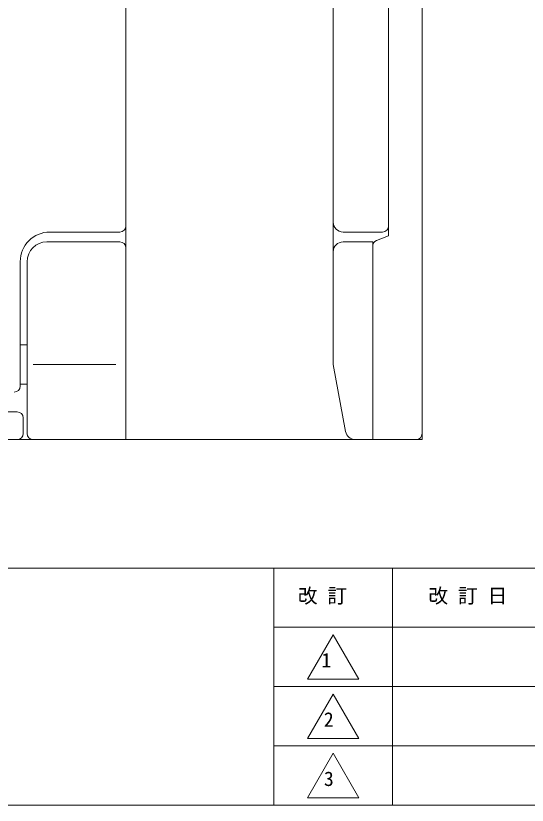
# Model space of a CAD drawing. Units: millimetres on the paper. Extents: x -203 to 203, y -143 to 143.
# Drawn here: x -104.2 to -52.4, y -138 to -58.1 of the extents above; entities that cross this region are included whole.
import ezdxf
from ezdxf.enums import TextEntityAlignment as Align

# ---------------------------------------------------------------- set-up
doc = ezdxf.new("R2010")
doc.units = ezdxf.units.MM
for name, color, linetype, lineweight in [('0-3_DIMENSION_LINES$04_SUB_LIN', 4, 'Continuous', 18), ('0-4_DIMENSION_LINES$03_LINES', 7, 'Continuous', 18), ('0-6_図面_FORMAT$03_TEXT', 7, 'Continuous', 18), ('0-9_図面_FORMAT$01_WAKU$OUT_LINE', 6, 'Continuous', 18), ('0-A_図面_FORMAT$01_WAKU$SUB_LINE', 7, 'Continuous', 18)]:
    doc.layers.add(name, color=color, linetype=linetype, lineweight=lineweight)
doc.styles.add('ＭＳ ゴシック', font='')
doc.styles.get('ＭＳ ゴシック').set_extended_font_data('MS Gothic')

msp = doc.modelspace()

# ---------------------------------------------------------------- linework, layer by layer
at = {"layer": '0-3_DIMENSION_LINES$04_SUB_LIN'}
msp.add_line((-94, -93.4), (-102.4, -93.4), dxfattribs=at)
at = {"layer": '0-4_DIMENSION_LINES$03_LINES'}
for p, q in [((-72, -79), (-72, -2)), ((-66.4, -1.6), (-66.4, -79.4)), ((-63, -100.4), (-63, -1.6)), ((-93, -81.6), (-93, -5)), ((-72, -79), (-72, -82)), ((-100.7, -80), (-93.6, -80)), ((-67, -80), (-71, -80)), ((-101, -81), (-93.6, -81)), ((-103.7, -95.6), (-103.7, -83)), ((-103, -100.4), (-103, -83)), ((-103.7, -91.4), (-103, -91.4)), ((-103, -95.4), (-103.7, -95.4)), ((-104, -98.2), (-162, -98.2)), ((-103.4, -100.4), (-103.4, -98.8)), ((-162, -101), (-104, -101)), ((-104, -101), (-102.4, -101)), ((-69.767, -101), (-63.6, -101))]:
    msp.add_line(p, q, dxfattribs=at)
for points in [[(-193, -101), (-63, -101), (-63, 19)], [(-66.4, -1.6), (-66.4, -80.4), (-67.611, -80.854)], [(-68, -101), (-68, -81), (-71, -81)], [(-93, -81.6), (-93, -101), (-102.4, -101)], [(-72, -82), (-72, -93.4), (-70.751, -100.181)]]:
    msp.add_lwpolyline(points, dxfattribs=at)
for centre, radius, start, end in [((-71, -79), 1, 180, 270), ((-93.6, -79.4), 0.6, 270, 0), ((-67, -79.4), 0.6, 270, 0), ((-100.7, -83), 3, 90, 180), ((-101, -83), 2, 90, 180), ((-93.6, -81.6), 0.6, 360, 90), ((-71, -82), 1, 90, 180), ((-67.4, -81.416), 0.6, 110.55605, 180), ((-104.3, -95.6), 0.6, 270, 0), ((-104, -98.8), 0.6, 0, 90), ((-104, -100.4), 0.6, 270, 0), ((-102.4, -100.4), 0.6, 180, 270), ((-69.767, -100), 1, 190.43748, 270), ((-63.6, -100.4), 0.6, 270, 0)]:
    msp.add_arc(centre, radius, start, end, dxfattribs=at)
at = {"layer": '0-6_図面_FORMAT$03_TEXT'}
for p, q in [((-72, -120.75), (-74.598, -125.25)), ((-69.402, -125.25), (-72, -120.75)), ((-74.598, -125.25), (-69.402, -125.25)), ((-72, -126.75), (-74.598, -131.25)), ((-69.402, -131.25), (-72, -126.75)), ((-74.598, -131.25), (-69.402, -131.25)), ((-72, -132.75), (-74.598, -137.25)), ((-69.402, -137.25), (-72, -132.75)), ((-74.598, -137.25), (-69.402, -137.25))]:
    msp.add_line(p, q, dxfattribs=at)
at = {"layer": '0-9_図面_FORMAT$01_WAKU$OUT_LINE'}
for p, q in [((198, -114), (-198, -114)), ((-78, -114), (-78, -138)), ((198, -120), (-78, -120)), ((-198, -138), (198, -138))]:
    msp.add_line(p, q, dxfattribs=at)
at = {"layer": '0-A_図面_FORMAT$01_WAKU$SUB_LINE'}
for p, q in [((-66, -114), (-66, -138)), ((12, -126), (-78, -126)), ((12, -132), (-78, -132))]:
    msp.add_line(p, q, dxfattribs=at)

# ---------------------------------------------------------------- texts
at = {"layer": '0-6_図面_FORMAT$03_TEXT', "style": 'ＭＳ ゴシック'}
for s, p in [('改 訂', (-75.584, -117.98)), ('改 訂 日', (-62.361, -117.98)), ('1', (-73.192, -124.497)), ('2', (-72.95, -130.497)), ('3', (-72.94, -136.497))]:
    msp.add_text(s, height=1.466, dxfattribs=at).set_placement(p, align=Align.BOTTOM_LEFT)

doc.saveas('drawing.dxf')
